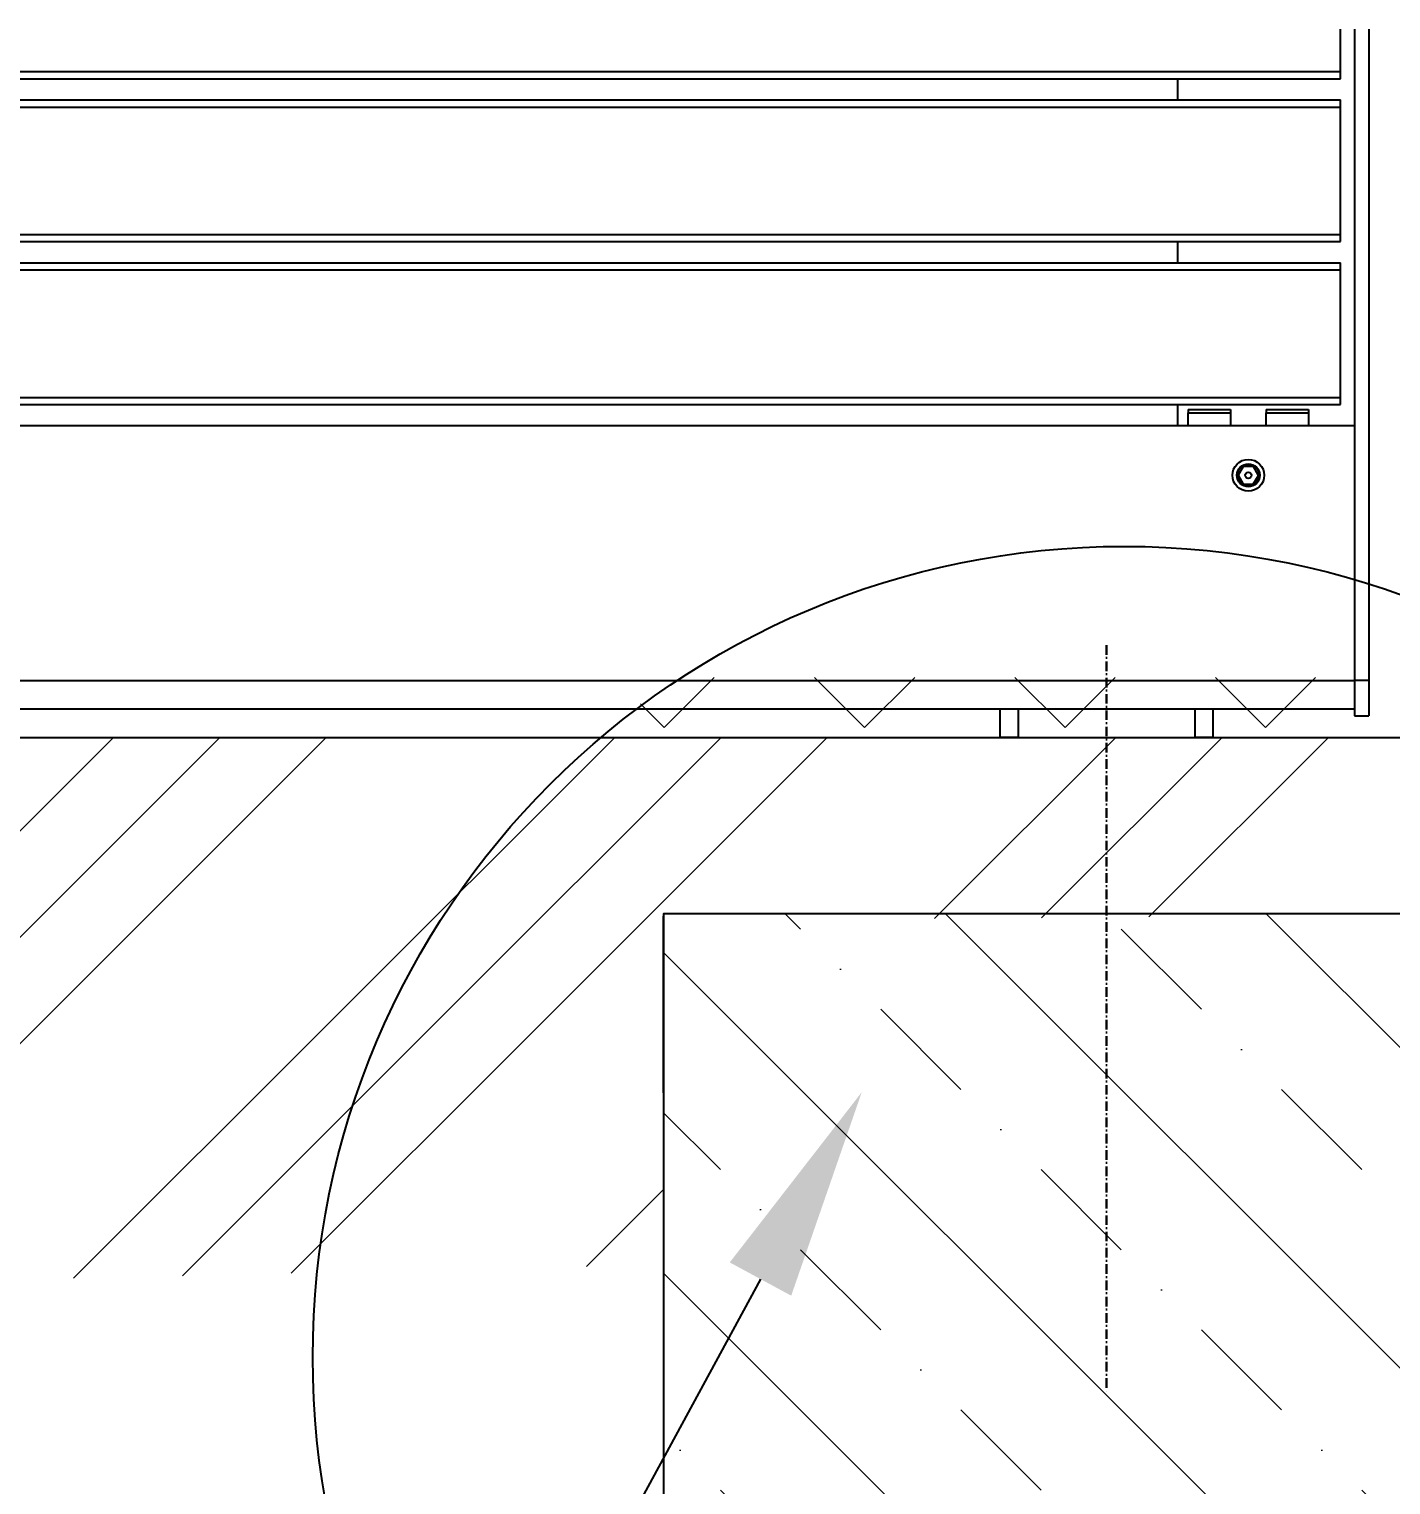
# Model space of a CAD drawing. Header units: millimetres. Extents: x 11004 to 16944, y 3085 to 7285.
# Drawn here: x 13897.7 to 14282, y 5405.4 to 5816.4 of the extents above; entities that cross this region are included whole.
import ezdxf
from ezdxf import colors
from ezdxf.entities.mleader import LeaderData, LeaderLine
from ezdxf.math import Vec2, Vec3

# ---------------------------------------------------------------- set-up
doc = ezdxf.new("R2010")
doc.units = ezdxf.units.MM
doc.header["$LTSCALE"] = 0.3
doc.linetypes.add('DashDot', pattern=[15, 9, -3, 0, -3])
doc.layers.add('SRAFY', color=251, linetype='Continuous', lineweight=13)
doc.styles.add('SEACAD_Arial', font='arial.ttf', dxfattribs={"width": 0.8})

msp = doc.modelspace()

# ---------------------------------------------------------------- hatches: boundary and pattern name
at = {"layer": 'SRAFY'}
h = msp.add_hatch(dxfattribs=at)
h.set_pattern_fill('TERACO', color=256, scale=20)
h.set_pattern_definition([(45, (6609.854, 301.79), (-28.28427, 28.28427), [20, -20]), (135, (6666.423, 301.79), (-28.28427, -28.28427), [20, -20])])
h.paths.add_polyline_path([(14070.3, 5616.45), (14070.3, 5639.48), (14475.67, 5639.48), (14475.67, 5616.46)])
h = msp.add_hatch(dxfattribs=at)
h.set_pattern_fill('GOST_GROUND', color=256, scale=10)
h.set_pattern_definition([(45, (6909.85, 301.79), (141.4214, -9e-15), [200]), (45, (6939.85, 301.79), (141.4214, -9e-15), [200]), (45, (6969.85, 301.79), (141.4214, -9e-15), [200])])
h.paths.add_polyline_path([(14076.78, 5467.53), (13860.3, 5462.61), (13860.3, 5616.45), (14478.63, 5616.44), (14478.63, 5469.03), (14326.81, 5469.03), (14326.81, 5566.61), (14076.78, 5564.67)])
h = msp.add_hatch(dxfattribs=at)
h.set_pattern_fill('BETON-PROSTY', color=256, scale=0.8, angle=90)
h.set_pattern_definition([(135, (5358.576, 787.864), (-45.25483, -45.25483), []), (135, (5358.576, 833.12), (-67.88225, -22.6274), [32, -16, 0, -16])])
h.paths.add_polyline_path([(14326.78, 5566.61), (14076.79, 5566.61), (14076.8, 5316.63), (14326.81, 5316.62)])

# ---------------------------------------------------------------- linework, layer by layer
for p, q in [((14267.8, 5804.45), (14267.8, 5816.45)), ((14271.8, 5816.45), (14271.8, 5632.56)), ((14275.8, 5816.45), (14275.8, 5632.56)), ((13383.8, 5804.45), (14267.8, 5804.45)), ((14267.8, 5802.45), (14267.8, 5804.45)), ((13383.8, 5802.45), (14267.8, 5802.45)), ((14221.8, 5802.45), (14221.8, 5796.45)), ((13383.8, 5796.45), (14267.8, 5796.45)), ((14267.8, 5794.45), (14267.8, 5796.45)), ((13383.8, 5794.45), (14267.8, 5794.45)), ((14267.8, 5758.45), (14267.8, 5794.45)), ((13383.8, 5758.45), (14267.8, 5758.45)), ((13383.8, 5756.45), (14267.8, 5756.45)), ((14221.8, 5756.45), (14221.8, 5750.45)), ((14267.8, 5756.45), (14267.8, 5758.45)), ((13383.8, 5750.45), (14267.8, 5750.45)), ((13383.8, 5748.45), (14267.8, 5748.45)), ((14267.8, 5748.45), (14267.8, 5750.45)), ((14267.8, 5712.45), (14267.8, 5748.45)), ((13403.8, 5712.45), (14267.8, 5712.45)), ((13403.8, 5710.45), (14267.8, 5710.45)), ((14221.8, 5710.45), (14221.8, 5704.45)), ((14267.8, 5710.45), (14267.8, 5712.45)), ((14224.8, 5709.05), (14236.8, 5709.05)), ((14224.8, 5709.05), (14224.8, 5708.05)), ((14224.8, 5708.05), (14236.8, 5708.05)), ((14224.8, 5704.45), (14224.8, 5708.05)), ((14236.8, 5709.05), (14236.8, 5708.05)), ((14236.8, 5708.05), (14236.8, 5704.45)), ((14246.8, 5709.05), (14258.8, 5709.05)), ((14246.8, 5709.05), (14246.8, 5708.05)), ((14246.8, 5708.05), (14258.8, 5708.05)), ((14246.8, 5704.45), (14246.8, 5708.05)), ((14258.8, 5709.05), (14258.8, 5708.05)), ((14258.8, 5708.05), (14258.8, 5704.45)), ((14271.8, 5704.45), (13379.8, 5704.45)), ((14240.38, 5692.96), (14238.91, 5690.48)), ((14238.91, 5690.48), (14240.32, 5687.97)), ((14243.27, 5692.93), (14240.38, 5692.96)), ((14243.21, 5687.93), (14244.68, 5690.41)), ((14244.68, 5690.41), (14243.27, 5692.93)), ((14240.32, 5687.97), (14243.21, 5687.93)), ((14271.8, 5632.45), (13379.8, 5632.45)), ((14271.8, 5632.56), (14271.8, 5622.56)), ((14271.8, 5632.56), (14275.8, 5632.56)), ((14275.8, 5632.56), (14275.8, 5622.56)), ((14271.8, 5624.45), (13379.8, 5624.45)), ((14171.8, 5616.45), (14171.8, 5624.45)), ((14176.8, 5624.45), (14176.8, 5616.45)), ((14226.8, 5616.45), (14226.8, 5624.45)), ((14231.8, 5624.45), (14231.8, 5616.45)), ((14271.8, 5622.56), (14275.8, 5622.56)), ((13860.3, 5616.45), (14475.67, 5616.45)), ((14176.8, 5616.45), (14171.8, 5616.45)), ((14176.8, 5616.45), (14226.8, 5616.45)), ((14231.8, 5616.45), (14226.8, 5616.45)), ((14076.78, 5516.1), (14076.77, 5565.93))]:
    msp.add_line(p, q)
at = {"linetype": 'DashDot', "lineweight": 30}
msp.add_line((14201.8, 5642.47), (14201.8, 5431.81), dxfattribs=at)
at = {"flags": 128}
for points in [[(14238.91, 5690.48), (14238.91, 5690.48), (14238.91, 5690.48), (14238.91, 5690.48), (14238.91, 5690.48), (14238.91, 5690.48), (14238.91, 5690.48), (14238.91, 5690.48), (14238.91, 5690.48)], [(14240.38, 5692.96), (14240.38, 5692.96), (14240.38, 5692.96), (14240.38, 5692.96), (14240.38, 5692.96), (14240.38, 5692.96), (14240.38, 5692.96), (14240.38, 5692.96), (14240.38, 5692.96)], [(14243.27, 5692.93), (14243.27, 5692.93), (14243.27, 5692.93), (14243.27, 5692.93), (14243.27, 5692.93), (14243.27, 5692.93), (14243.27, 5692.93), (14243.27, 5692.93), (14243.27, 5692.93)], [(14244.68, 5690.41), (14244.68, 5690.41), (14244.68, 5690.41), (14244.68, 5690.41), (14244.68, 5690.41), (14244.68, 5690.41), (14244.68, 5690.41), (14244.68, 5690.41), (14244.68, 5690.41)], [(14240.32, 5687.97), (14240.32, 5687.97), (14240.32, 5687.97), (14240.32, 5687.97), (14240.32, 5687.97), (14240.32, 5687.97), (14240.32, 5687.97), (14240.32, 5687.97), (14240.32, 5687.97)], [(14243.21, 5687.93), (14243.21, 5687.93), (14243.21, 5687.93), (14243.21, 5687.93), (14243.21, 5687.93), (14243.21, 5687.93), (14243.21, 5687.93), (14243.21, 5687.93), (14243.21, 5687.93)]]:
    msp.add_lwpolyline(points, dxfattribs=at)
msp.add_lwpolyline([(14076.79, 5316.62), (14326.81, 5316.62), (14326.81, 5566.61), (14076.78, 5566.61)], close=True)
for centre, radius in [((14241.8, 5690.45), 4.5), ((14241.8, 5690.45), 3.25), ((14241.8, 5690.45), 3.1), ((14241.8, 5690.45), 3.03), ((14241.8, 5690.45), 0.894), ((14206.78, 5441.38), 229.01)]:
    msp.add_circle(centre, radius)

# ---------------------------------------------------------------- leaders
ml = msp.add_multileader_mtext('Standard')
ml.set_content('5', color=256, style='SEACAD_Arial')
ml.set_leader_properties()
ml.build(insert=Vec2(0, 0))
ml.multileader.update_dxf_attribs({"text_right_attachment_type": 6, "dogleg_length": 2, "arrow_head_size": 60, "scale": 20})
ctx = ml.context
ctx.base_point, ctx.scale, ctx.char_height, ctx.arrow_head_size, ctx.landing_gap_size, ctx.plane_origin = Vec3(13905.49, 5328.01), 20, 50, 60, 20, Vec3(14132.7, 5516.25)
ctx.right_attachment, ctx.text_align_type = 6, 2
notes = []
notes.append((ctx, [(0, (1, 1, 0), (14012.01, 5293.44), (-1, 0), 40, [(0, [(14132.7, 5516.25)], 0, [])])]))
ctx.mtext.insert, ctx.mtext.alignment, ctx.mtext.flow_direction = Vec3(13952.01, 5353.44), 3, 5
for ctx, leaders in notes:
    for number, flags, end, landing, length, lines in leaders:
        leader = LeaderData()
        leader.index, (leader.has_last_leader_line, leader.has_dogleg_vector, leader.attachment_direction) = number, flags
        leader.last_leader_point, leader.dogleg_vector, leader.dogleg_length = Vec3(end), Vec3(landing), length
        for number, points, colour, breaks in lines:
            line = LeaderLine()
            line.index, line.vertices, line.color, line.breaks = number, Vec3.list(points), colors.encode_raw_color(colour), breaks
            leader.lines.append(line)
        ctx.leaders.append(leader)

doc.saveas('drawing.dxf')
